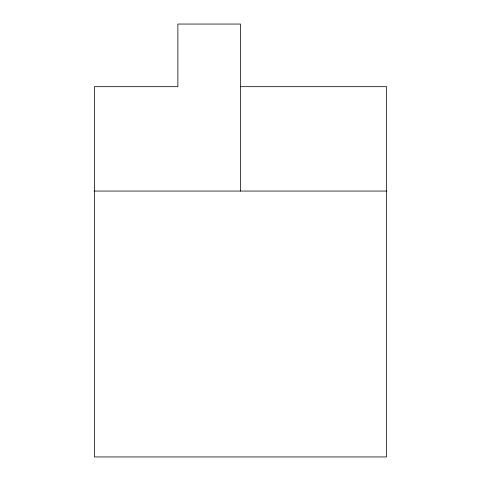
<?xml version="1.0" encoding="UTF-8"?>
<svg xmlns="http://www.w3.org/2000/svg" width="481" height="481" viewBox="0 0 481 481"><rect width="100%" height="100%" fill="white"/><g stroke="black" fill="none" stroke-linecap="round" stroke-linejoin="round"><path stroke-width="0.72" d="M240.5 191.059L240.5 24.05L177.874 24.05L177.874 86.676L94.366 86.676L94.366 456.95L386.634 456.95L386.634 86.676L240.5 86.676M94.366 191.059L386.634 191.059"/></g></svg>
